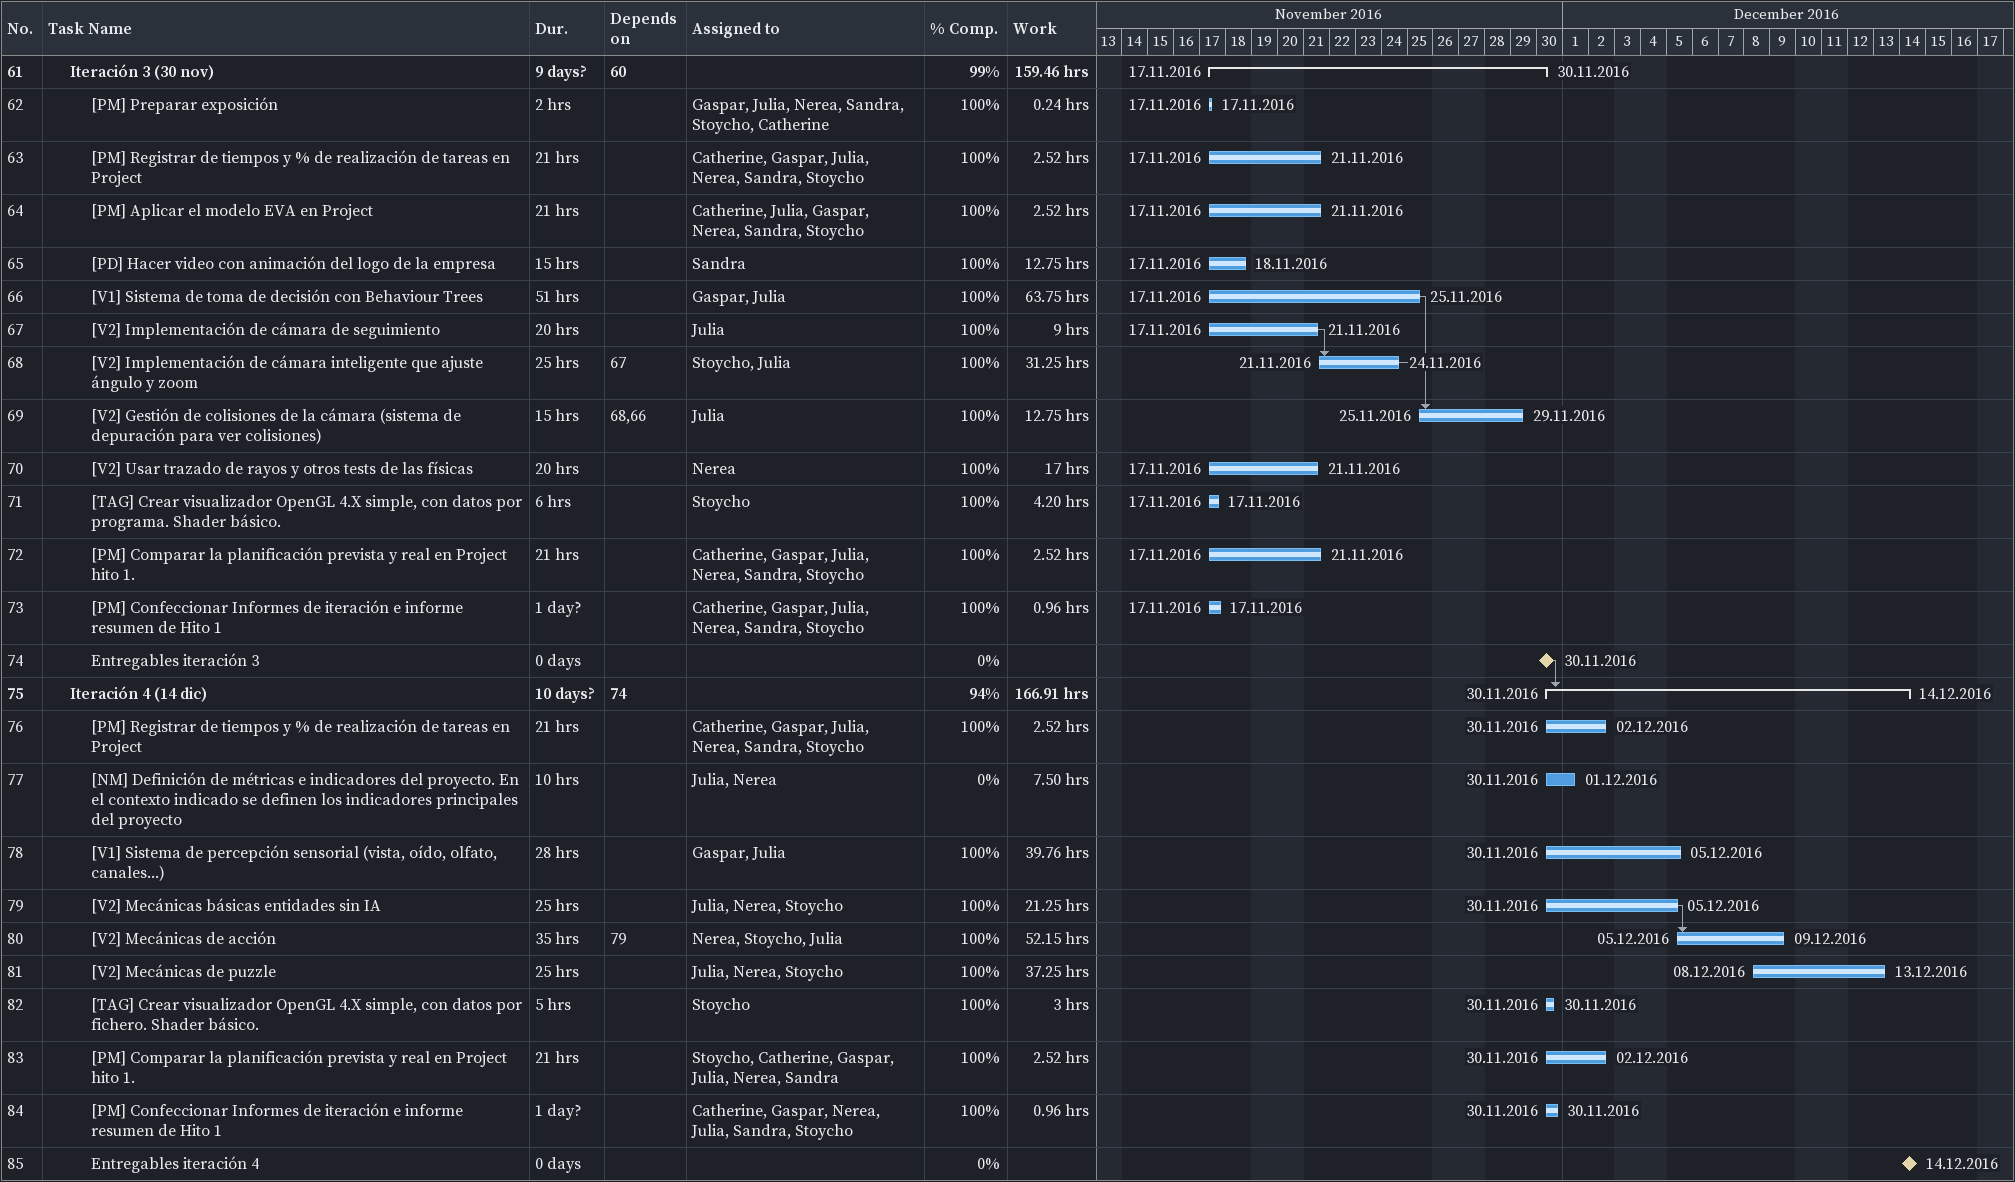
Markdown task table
| ID | Level | Task | Duration | Start | Finish | Predecessors | Resources | % complete | Work (h) |
|---|---|---|---|---|---|---|---|---|---|
| 61 | 2 | **Iteración 3 (30 nov)** | 9d? | 2016-11-17 | 2016-11-30 | 60 |  | 99 | 159.46 |
| 62 | 3 | [PM] Preparar exposición | 2h | 2016-11-17 | 2016-11-17 |  | Gaspar, Julia, Nerea, Sandra, Stoycho, Catherine | 100 | 0.24 |
| 63 | 3 | [PM] Registrar de tiempos y % de realización de tareas en Project | 21h | 2016-11-17 | 2016-11-21 |  | Catherine, Gaspar, Julia, Nerea, Sandra, Stoycho | 100 | 2.52 |
| 64 | 3 | [PM] Aplicar el modelo EVA en Project | 21h | 2016-11-17 | 2016-11-21 |  | Catherine, Julia, Gaspar, Nerea, Sandra, Stoycho | 100 | 2.52 |
| 65 | 3 | [PD] Hacer video con animación del logo de la empresa | 15h | 2016-11-17 | 2016-11-18 |  | Sandra | 100 | 12.75 |
| 66 | 3 | [V1] Sistema de toma de decisión con Behaviour Trees | 51h | 2016-11-17 | 2016-11-25 |  | Gaspar, Julia | 100 | 63.75 |
| 67 | 3 | [V2] Implementación de cámara de seguimiento | 20h | 2016-11-17 | 2016-11-21 |  | Julia | 100 | 9 |
| 68 | 3 | [V2] Implementación de cámara inteligente que ajuste ángulo y zoom | 25h | 2016-11-21 | 2016-11-24 | 67 | Stoycho, Julia | 100 | 31.25 |
| 69 | 3 | [V2] Gestión de colisiones de la cámara (sistema de depuración para ver colisiones) | 15h | 2016-11-25 | 2016-11-29 | 68, 66 | Julia | 100 | 12.75 |
| 70 | 3 | [V2] Usar trazado de rayos y otros tests de las físicas | 20h | 2016-11-17 | 2016-11-21 |  | Nerea | 100 | 17 |
| 71 | 3 | [TAG] Crear visualizador OpenGL 4.X simple, con datos por programa. Shader básico. | 6h | 2016-11-17 | 2016-11-17 |  | Stoycho | 100 | 4.20 |
| 72 | 3 | [PM] Comparar la planificación prevista y real en Project hito 1. | 21h | 2016-11-17 | 2016-11-21 |  | Catherine, Gaspar, Julia, Nerea, Sandra, Stoycho | 100 | 2.52 |
| 73 | 3 | [PM] Confeccionar Informes de iteración e informe resumen de Hito 1 | 1d? | 2016-11-17 | 2016-11-17 |  | Catherine, Gaspar, Julia, Nerea, Sandra, Stoycho | 100 | 0.96 |
| 74 | 3 | Entregables iteración 3 | 0d | 2016-11-30 | 2016-11-30 |  |  | 0 |  |
| 75 | 2 | **Iteración 4 (14 dic)** | 10d? | 2016-11-30 | 2016-12-14 | 74 |  | 94 | 166.91 |
| 76 | 3 | [PM] Registrar de tiempos y % de realización de tareas en Project | 21h | 2016-11-30 | 2016-12-02 |  | Catherine, Gaspar, Julia, Nerea, Sandra, Stoycho | 100 | 2.52 |
| 77 | 3 | [NM] Definición de métricas e indicadores del proyecto. En el contexto indicado se definen los indicadores principales del proyecto | 10h | 2016-11-30 | 2016-12-01 |  | Julia, Nerea | 0 | 7.50 |
| 78 | 3 | [V1] Sistema de percepción sensorial (vista, oído, olfato, canales…) | 28h | 2016-11-30 | 2016-12-05 |  | Gaspar, Julia | 100 | 39.76 |
| 79 | 3 | [V2] Mecánicas básicas entidades sin IA | 25h | 2016-11-30 | 2016-12-05 |  | Julia, Nerea, Stoycho | 100 | 21.25 |
| 80 | 3 | [V2] Mecánicas de acción | 35h | 2016-12-05 | 2016-12-09 | 79 | Nerea, Stoycho, Julia | 100 | 52.15 |
| 81 | 3 | [V2] Mecánicas de puzzle | 25h | 2016-12-08 | 2016-12-13 |  | Julia, Nerea, Stoycho | 100 | 37.25 |
| 82 | 3 | [TAG] Crear visualizador OpenGL 4.X simple, con datos por fichero. Shader básico. | 5h | 2016-11-30 | 2016-11-30 |  | Stoycho | 100 | 3 |
| 83 | 3 | [PM] Comparar la planificación prevista y real en Project hito 1. | 21h | 2016-11-30 | 2016-12-02 |  | Stoycho, Catherine, Gaspar, Julia, Nerea, Sandra | 100 | 2.52 |
| 84 | 3 | [PM] Confeccionar Informes de iteración e informe resumen de Hito 1 | 1d? | 2016-11-30 | 2016-11-30 |  | Catherine, Gaspar, Nerea, Julia, Sandra, Stoycho | 100 | 0.96 |
| 85 | 3 | Entregables iteración 4 | 0d | 2016-12-14 | 2016-12-14 |  |  | 0 |  |
